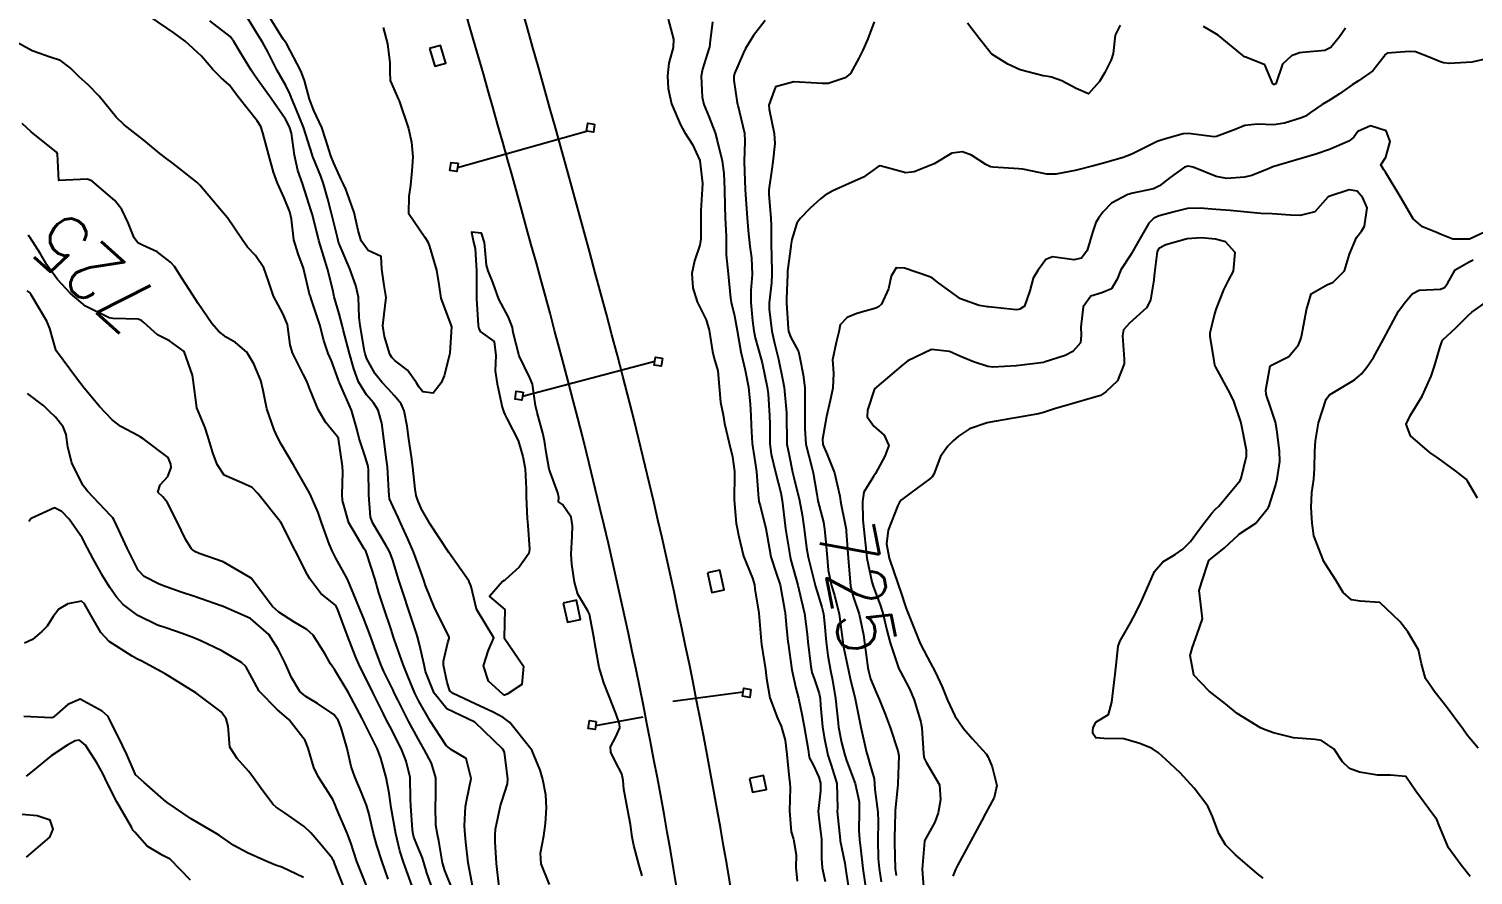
# Model space of a CAD drawing. Header units: metres. Extents: x 318500 to 325275, y 7408834 to 7428799.
# Drawn here: x 320228.5 to 320330.8, y 7412464.8 to 7412524.8 of the extents above; entities that cross this region are included whole.
import ezdxf
from ezdxf.enums import TextEntityAlignment as Align

# ---------------------------------------------------------------- set-up
doc = ezdxf.new("R2010")
doc.units = ezdxf.units.M
doc.header["$MEASUREMENT"] = 0
for name, color, linetype in [('Armário', 45, 'Continuous'), ('Cotas', 45, 'Continuous'), ('Curvas de Nivel 1m', 11, 'Continuous'), ('Curvas de Nivel 5m', 15, 'Continuous'), ('Linha Férrea', 20, 'Continuous'), ('Pórticos', 45, 'Continuous')]:
    doc.layers.add(name, color=color, linetype=linetype)
doc.styles.add('Style-STANDARD', font='STANDARD.shx')

msp = doc.modelspace()

# ---------------------------------------------------------------- linework, layer by layer
at = {"layer": 'Armário'}
for points in [[(320256.89, 7412523.42), (320257.25, 7412522.17), (320258.03, 7412522.4), (320257.67, 7412523.64)], [(320276.59, 7412486.27), (320276.88, 7412484.87), (320277.75, 7412485.06), (320277.46, 7412486.46)], [(320266.36, 7412484.11), (320266.65, 7412482.76), (320267.59, 7412482.96), (320267.3, 7412484.31)], [(320279.56, 7412471.69), (320279.77, 7412470.7), (320280.75, 7412470.91), (320280.54, 7412471.9)]]:
    msp.add_lwpolyline(points, close=True, dxfattribs=at)
at = {"layer": 'Curvas de Nivel 1m', "flags": 128}
for points, elevation in [([(320261.83, 7412463.77), (320261.62, 7412465.66), (320261.53, 7412467.2), (320261.53, 7412467.66), (320261.56, 7412468.09), (320261.88, 7412469.65), (320261.91, 7412469.77), (320262.03, 7412470.12), (320262.4, 7412471.29), (320262.43, 7412471.65), (320262.2, 7412473.52), (320262.15, 7412473.65), (320262.07, 7412473.76), (320260.1, 7412475.68), (320258.11, 7412476.61), (320257.2, 7412477.72), (320256.6, 7412479.27), (320256.49, 7412479.73), (320256.17, 7412481.17), (320256.02, 7412481.73), (320255.95, 7412481.97), (320255.36, 7412483.74), (320255.08, 7412484.61), (320254.71, 7412485.75), (320254.25, 7412487.22), (320254.04, 7412487.76), (320253.76, 7412488.27), (320252.86, 7412489.78), (320252.71, 7412490.2), (320252.57, 7412491.79), (320252.56, 7412493.56), (320252.54, 7412493.79), (320252.35, 7412494.44), (320251.9, 7412495.79), (320251.72, 7412496.46), (320251.34, 7412497.8), (320250.49, 7412499.74), (320250.46, 7412499.81), (320250.42, 7412499.91), (320249.93, 7412501.3), (320249.71, 7412501.82), (320249.38, 7412502.74), (320249.1, 7412503.83), (320248.5, 7412505.69), (320248.44, 7412505.84), (320248.41, 7412505.93), (320247.94, 7412507.85), (320247.57, 7412508.88), (320247.27, 7412509.86), (320247.1, 7412511.33), (320246.99, 7412511.86), (320246.59, 7412512.84), (320246.1, 7412513.88), (320245.83, 7412514.67), (320245.5, 7412515.88), (320245.08, 7412517.46), (320244.93, 7412517.89), (320244.67, 7412518.31), (320243.38, 7412519.91), (320243.09, 7412520.31), (320242.7, 7412520.82), (320242.11, 7412521.34), (320241.52, 7412521.94), (320240.72, 7412522.89), (320239.57, 7412523.96), (320238.75, 7412524.55), (320237.12, 7412525.64)], 728), ([(320253.6, 7412524.93), (320253.9, 7412523.77), (320254.08, 7412522.41), (320254.06, 7412521.77), (320254.09, 7412521.16), (320254.69, 7412519.81), (320254.71, 7412519.78), (320254.71, 7412519.76), (320254.72, 7412519.73), (320255.38, 7412517.75), (320255.61, 7412516.78), (320255.7, 7412515.74), (320255.63, 7412514.75), (320255.53, 7412513.75), (320255.41, 7412512.93), (320255.39, 7412511.75), (320256.55, 7412510.06), (320256.75, 7412509.73), (320256.88, 7412509.39), (320257.38, 7412507.72), (320257.53, 7412506.7), (320257.68, 7412505.72), (320258.42, 7412503.76), (320258.43, 7412503.71), (320258.32, 7412501.85), (320258.3, 7412501.71), (320257.91, 7412500.23), (320257.71, 7412499.72), (320257.14, 7412498.99), (320256.41, 7412499.08), (320256.12, 7412499.44), (320255.95, 7412499.74), (320255.32, 7412500.63), (320254.44, 7412501.28), (320254.2, 7412501.52), (320254.07, 7412501.77), (320253.7, 7412503.01), (320253.58, 7412503.77), (320253.66, 7412504.59), (320253.81, 7412505.77), (320253.66, 7412506.63), (320253.51, 7412507.78), (320253.46, 7412508.69), (320252.54, 7412509.11), (320252.04, 7412509.8), (320251.83, 7412510.53), (320251.54, 7412511.8), (320250.96, 7412513.45), (320250.79, 7412513.81), (320250.61, 7412514.15), (320250.1, 7412515.29), (320249.89, 7412515.82), (320249.53, 7412516.95), (320249.24, 7412517.83), (320248.68, 7412519.04), (320248.38, 7412519.84), (320248.02, 7412521.17), (320247.75, 7412521.85), (320246.74, 7412523.78), (320246.68, 7412523.87), (320246.51, 7412524.1), (320245.41, 7412525.88)], 731), ([(320265.39, 7412464.16), (320264.8, 7412465.62), (320264.74, 7412466.38), (320264.99, 7412467.61), (320265.11, 7412468.5), (320265.16, 7412469.61), (320265.12, 7412470.53), (320264.92, 7412471.62), (320264.72, 7412472.28), (320264.16, 7412473.63), (320264.07, 7412473.78), (320262.58, 7412475.65), (320262.11, 7412476.01), (320261.4, 7412476.37), (320260.12, 7412476.98), (320258.56, 7412477.7), (320258.32, 7412477.89), (320258.14, 7412478.48), (320257.88, 7412479.71), (320257.87, 7412480), (320258.17, 7412481.32), (320258.28, 7412481.61), (320258.28, 7412481.71), (320258.18, 7412481.9), (320257.25, 7412483.72), (320256.6, 7412485.35), (320256.47, 7412485.73), (320256.24, 7412486.39), (320255.75, 7412487.74), (320255.35, 7412488.67), (320254.85, 7412489.75), (320254.68, 7412490.14), (320254.3, 7412490.93), (320254.05, 7412491.51), (320254.01, 7412491.76), (320254, 7412492.08), (320253.9, 7412493.77), (320253.84, 7412494.27), (320253.65, 7412495.77), (320253.49, 7412496.88), (320253.25, 7412497.78), (320252.91, 7412498.3), (320252.41, 7412498.88), (320251.85, 7412499.8), (320251.52, 7412500.71), (320251.22, 7412501.8), (320250.76, 7412503.51), (320250.69, 7412503.81), (320250.48, 7412504.61), (320250.13, 7412505.82), (320250.02, 7412506.31), (320249.65, 7412507.82), (320249.38, 7412508.67), (320249.04, 7412509.83), (320248.58, 7412511.63), (320248.52, 7412511.84), (320248.49, 7412511.93), (320247.87, 7412513.85), (320247.55, 7412514.78), (320247.31, 7412515.86), (320247.09, 7412517.43), (320246.96, 7412517.87), (320246.67, 7412518.43), (320245.65, 7412519.88), (320244.7, 7412521.24), (320244.44, 7412521.62), (320244.25, 7412521.9), (320243.46, 7412523.18), (320243.01, 7412523.92), (320242.75, 7412524.27), (320241.31, 7412525.39)], 729), ([(320276.93, 7412525.31), (320276.74, 7412523.79), (320276.72, 7412523.49), (320276.71, 7412523.47), (320276.22, 7412521.97), (320276.14, 7412521.48), (320276.2, 7412519.97), (320276.31, 7412519.47), (320276.68, 7412518.61), (320277.13, 7412517.46), (320277.3, 7412516.81), (320277.62, 7412515.46), (320277.74, 7412514.57), (320277.79, 7412513.45), (320277.82, 7412512.22), (320277.84, 7412511.45), (320277.91, 7412510.1), (320277.9, 7412509.45), (320277.9, 7412508.81), (320278.04, 7412507.45), (320278.21, 7412505.74), (320278.26, 7412505.44), (320278.49, 7412504.48), (320278.69, 7412503.44), (320278.94, 7412501.92), (320279.05, 7412501.43), (320279.25, 7412500.62), (320279.48, 7412499.42), (320279.61, 7412498.21), (320279.65, 7412497.42), (320279.67, 7412496.71), (320279.74, 7412495.42), (320280.01, 7412493.75), (320280.06, 7412493.41), (320280.2, 7412491.52), (320280.21, 7412491.41), (320280.22, 7412491.32), (320280.31, 7412491.03), (320280.72, 7412489.41), (320280.8, 7412488.88), (320281.07, 7412487.4), (320281.48, 7412486.16), (320281.72, 7412485.4), (320282.07, 7412483.54), (320282.08, 7412483.39), (320282.19, 7412482.32), (320282.28, 7412481.39), (320282.29, 7412481.27), (320282.55, 7412479.38), (320282.85, 7412478.09), (320283.04, 7412477.38), (320283.26, 7412476.23), (320283.42, 7412475.37), (320283.71, 7412473.73), (320283.76, 7412473.36), (320283.82, 7412473.11), (320284.06, 7412472.64), (320284.47, 7412471.77), (320284.59, 7412471.35), (320284.6, 7412470.8), (320284.43, 7412469.35), (320284.46, 7412468.9), (320284.66, 7412467.35), (320284.65, 7412466.02), (320284.7, 7412465.35), (320284.93, 7412464.37)], 729), ([(320280.66, 7412525.41), (320279.83, 7412524.35), (320279.28, 7412523.43), (320279.1, 7412523.07), (320278.72, 7412522.21), (320278.5, 7412521.66), (320278.45, 7412521.44), (320278.45, 7412521.19), (320278.69, 7412519.59), (320278.71, 7412519.46), (320278.71, 7412519.44), (320278.72, 7412519.41), (320279.2, 7412517.43), (320279.23, 7412516.85), (320279.18, 7412515.43), (320279.23, 7412514.04), (320279.26, 7412513.43), (320279.3, 7412512.72), (320279.39, 7412511.43), (320279.46, 7412510.53), (320279.59, 7412509.42), (320279.7, 7412508.59), (320279.75, 7412507.42), (320279.66, 7412506.27), (320279.65, 7412505.42), (320279.77, 7412504.13), (320279.87, 7412503.42), (320279.97, 7412502.93), (320280.38, 7412501.41), (320280.45, 7412501.14), (320280.81, 7412499.41), (320280.88, 7412498.94), (320280.98, 7412497.4), (320280.99, 7412496.8), (320281, 7412495.4), (320281.09, 7412494.67), (320281.39, 7412493.4), (320281.78, 7412491.94), (320281.88, 7412491.39), (320282.08, 7412489.6), (320282.12, 7412489.39), (320282.28, 7412488.39), (320282.43, 7412487.39), (320282.49, 7412487.15), (320282.99, 7412485.38), (320283.23, 7412484.38), (320283.45, 7412483.37), (320283.65, 7412481.91), (320283.7, 7412481.37), (320283.9, 7412479.61), (320283.94, 7412479.36), (320283.98, 7412479.2), (320284.14, 7412478.77), (320284.49, 7412477.71), (320284.56, 7412477.35), (320284.6, 7412476.87), (320284.73, 7412475.35), (320284.84, 7412474.6), (320285.1, 7412473.34), (320285.35, 7412472.62), (320285.74, 7412471.33), (320285.79, 7412469.57), (320285.78, 7412469.33), (320285.98, 7412467.34), (320285.99, 7412467.27), (320286.32, 7412465.67), (320286.37, 7412465.33), (320286.43, 7412464.85), (320286.66, 7412463.32)], 728), ([(320288.39, 7412525.31), (320287.95, 7412524.12), (320287.59, 7412523.32), (320287.31, 7412522.75), (320286.72, 7412521.65), (320286.34, 7412521.34), (320285.13, 7412520.94), (320284.71, 7412520.94), (320284.32, 7412520.97), (320282.71, 7412521.07), (320281.39, 7412520.72), (320280.92, 7412519.41), (320280.95, 7412519.14), (320281.31, 7412517.4), (320281.36, 7412516.69), (320281.21, 7412515.4), (320281.15, 7412514.88), (320280.92, 7412513.41), (320280.92, 7412513.09), (320281.06, 7412511.41), (320281.09, 7412510.89), (320281.1, 7412509.4), (320281.11, 7412508.84), (320281.14, 7412507.4), (320281.12, 7412506.81), (320280.96, 7412505.41), (320280.96, 7412504.94), (320281.14, 7412503.4), (320281.33, 7412502.53), (320281.62, 7412501.4), (320281.93, 7412499.89), (320282.01, 7412499.39), (320282.18, 7412497.6), (320282.19, 7412497.39), (320282.2, 7412495.56), (320282.21, 7412495.39), (320282.36, 7412494.59), (320282.61, 7412493.39), (320282.7, 7412493.02), (320283.11, 7412491.38), (320283.3, 7412490.37), (320283.44, 7412489.37), (320283.6, 7412488.04), (320283.71, 7412487.37), (320284.2, 7412485.39), (320284.21, 7412485.36), (320284.21, 7412485.34), (320284.23, 7412485.28), (320284.68, 7412483.82), (320284.8, 7412483.35), (320284.88, 7412482.67), (320284.99, 7412481.35), (320285.11, 7412480.41), (320285.29, 7412479.34), (320285.44, 7412478.64), (320285.66, 7412477.34), (320285.83, 7412475.61), (320285.86, 7412475.33), (320286.08, 7412474.23), (320286.31, 7412473.33), (320286.44, 7412472.95), (320287.04, 7412471.32), (320287.32, 7412470.03), (320287.33, 7412469.32), (320287.3, 7412468.02), (320287.35, 7412467.32), (320287.43, 7412466.76), (320287.58, 7412465.31), (320287.88, 7412463.37)], 727), ([(320305.83, 7412525.08), (320305.47, 7412524.38), (320305.32, 7412523.08), (320305.19, 7412522.63), (320304.73, 7412521.72), (320304.37, 7412521.1), (320303.59, 7412520.22), (320302.71, 7412520.6), (320301.68, 7412521.14), (320300.97, 7412521.4), (320300.72, 7412521.45), (320300.37, 7412521.5), (320298.73, 7412521.91), (320297.87, 7412522.32), (320296.74, 7412523.03), (320296.65, 7412523.11), (320296.58, 7412523.2), (320295.86, 7412524.11), (320295.01, 7412525.23)], 727), ([(320321.79, 7412524.86), (320321.37, 7412524.26), (320320.75, 7412523.51), (320320.34, 7412523.29), (320318.74, 7412523.15), (320318.54, 7412523.12), (320317.96, 7412522.92), (320317.32, 7412522.33), (320316.86, 7412520.93), (320316.77, 7412520.88), (320316.72, 7412520.88), (320316.65, 7412520.93), (320316.07, 7412522.28), (320314.74, 7412522.82), (320314.63, 7412522.85), (320314.5, 7412522.96), (320312.76, 7412524.38), (320311.72, 7412525)], 727), ([(320259.94, 7412463.95), (320259.61, 7412465.69), (320259.45, 7412467.16), (320259.41, 7412467.69), (320259.37, 7412468.32), (320259.43, 7412469.69), (320259.52, 7412470.2), (320259.83, 7412471.68), (320259.47, 7412473.1), (320258.45, 7412473.7), (320258.07, 7412474.01), (320256.95, 7412475.72), (320256.12, 7412477.15), (320255.84, 7412477.73), (320255.34, 7412478.94), (320255.01, 7412479.75), (320254.38, 7412481.55), (320254.31, 7412481.76), (320254.19, 7412482.16), (320253.64, 7412483.77), (320253.3, 7412484.85), (320253.02, 7412485.78), (320252.44, 7412487.61), (320252.36, 7412487.79), (320252.26, 7412487.96), (320251.17, 7412489.8), (320250.72, 7412491.39), (320250.7, 7412491.81), (320250.74, 7412493.4), (320250.72, 7412493.81), (320250.43, 7412495.75), (320250.42, 7412495.81), (320250.37, 7412495.9), (320249.51, 7412496.95), (320248.98, 7412497.83), (320248.41, 7412499.27), (320248.18, 7412499.84), (320247.93, 7412500.35), (320247.16, 7412501.86), (320247.01, 7412502.42), (320246.81, 7412503.86), (320246.48, 7412504.65), (320245.82, 7412505.88), (320245.46, 7412506.93), (320245.15, 7412507.88), (320244.54, 7412508.76), (320243.99, 7412509.35), (320243.61, 7412509.9), (320242.57, 7412511.42), (320242.15, 7412511.93), (320240.61, 7412513.73), (320240.38, 7412513.95), (320238.62, 7412515.36), (320238.27, 7412515.62), (320237.78, 7412515.98), (320236.64, 7412516.93), (320235.25, 7412518.02), (320234.67, 7412518.56), (320233.46, 7412520.04), (320232.7, 7412520.85), (320232.06, 7412521.42), (320231.42, 7412522.07), (320230.72, 7412522.57), (320230, 7412522.81), (320228.73, 7412523.27), (320227.13, 7412524.13)], 727), ([(320331.9, 7412522.73), (320330.74, 7412522.45), (320329.13, 7412522.37), (320328.74, 7412522.42), (320328.46, 7412522.5), (320327.84, 7412522.78), (320326.75, 7412523.2), (320326.34, 7412523.21), (320324.74, 7412523.09), (320324.59, 7412522.98), (320324.5, 7412522.83), (320323.73, 7412521.84), (320322.72, 7412521.14), (320322.27, 7412520.86), (320321.36, 7412520.22), (320320.7, 7412519.78), (320320.14, 7412519.45), (320319.31, 7412518.9), (320318.95, 7412518.64), (320318.68, 7412518.51), (320317.46, 7412518.14), (320316.68, 7412518.03), (320315.56, 7412518.06), (320314.67, 7412517.96), (320313.97, 7412517.68), (320312.66, 7412517.19), (320312.48, 7412517.18), (320310.67, 7412517.4), (320310.29, 7412517.39), (320309.04, 7412517.03), (320308.66, 7412516.92), (320308.45, 7412516.84), (320306.65, 7412515.94), (320306.03, 7412515.7), (320304.64, 7412515.3), (320303.83, 7412515.1), (320302.91, 7412514.85), (320302.63, 7412514.77), (320301.26, 7412514.51), (320300.63, 7412514.53), (320298.93, 7412514.87), (320298.64, 7412514.91), (320296.83, 7412515.01), (320296.64, 7412515.04), (320296.31, 7412515.2), (320295.28, 7412515.86), (320294.65, 7412516.11), (320293.89, 7412516), (320292.64, 7412515.25), (320291.22, 7412514.68), (320290.63, 7412514.61), (320288.82, 7412515.12), (320288.64, 7412515.05), (320287.63, 7412514.32), (320286.62, 7412513.86), (320285.47, 7412513.35), (320284.93, 7412513.03), (320284.6, 7412512.78), (320283.86, 7412512.1), (320283.14, 7412511.38), (320282.92, 7412511.04), (320282.56, 7412509.89), (320282.48, 7412509.46), (320282.48, 7412509.39), (320282.26, 7412507.66), (320282.25, 7412507.39), (320282.19, 7412505.71), (320282.18, 7412505.39), (320282.3, 7412503.57), (320282.33, 7412503.39), (320282.47, 7412503), (320283.02, 7412501.94), (320283.15, 7412501.38), (320283.35, 7412500.29), (320283.47, 7412499.37), (320283.47, 7412498.31), (320283.48, 7412497.37), (320283.47, 7412496.46), (320283.54, 7412495.37), (320283.98, 7412493.73), (320284.08, 7412493.36), (320284.32, 7412491.83), (320284.41, 7412491.36), (320284.79, 7412489.85), (320284.88, 7412489.35), (320284.95, 7412488.68), (320285.05, 7412487.35), (320285.14, 7412486.45), (320285.37, 7412485.34), (320285.57, 7412484.68), (320285.91, 7412483.33), (320286.16, 7412481.35), (320286.16, 7412481.33), (320286.18, 7412481.22), (320286.57, 7412479.33), (320286.7, 7412478.77), (320287.04, 7412477.32), (320287.28, 7412476.15), (320287.45, 7412475.32), (320287.85, 7412473.53), (320287.91, 7412473.31), (320288.06, 7412472.78), (320288.4, 7412471.65), (320288.42, 7412471.3), (320288.44, 7412470.91), (320288.64, 7412469.3), (320288.67, 7412468.64), (320288.65, 7412467.3), (320288.68, 7412466), (320288.74, 7412465.3), (320288.89, 7412464.36)], 726), ([(320258.55, 7412463.7), (320257.96, 7412465.15), (320257.81, 7412465.71), (320257.53, 7412467.26), (320257.44, 7412467.72), (320257.33, 7412468.38), (320257.3, 7412469.72), (320257.34, 7412470.4), (320257.34, 7412471.72), (320257.01, 7412472.77), (320256.51, 7412473.73), (320256.08, 7412474.49), (320255.39, 7412475.74), (320254.63, 7412477.25), (320254.38, 7412477.76), (320254.3, 7412477.93), (320254.14, 7412478.28), (320253.65, 7412479.27), (320253.43, 7412479.77), (320252.99, 7412480.96), (320252.69, 7412481.78), (320252.2, 7412483.06), (320251.89, 7412483.79), (320251.68, 7412484.33), (320251.08, 7412485.8), (320250.25, 7412487.3), (320249.98, 7412487.81), (320249.76, 7412488.32), (320249.23, 7412489.83), (320248.99, 7412490.53), (320248.43, 7412491.84), (320248.31, 7412492.06), (320247.27, 7412493.86), (320246.36, 7412495.38), (320246.1, 7412495.87), (320245.86, 7412496.39), (320245.36, 7412497.88), (320245.1, 7412499.19), (320244.92, 7412499.89), (320244.44, 7412501.08), (320243.93, 7412501.9), (320243.14, 7412502.59), (320242.46, 7412502.97), (320241.92, 7412503.39), (320241.46, 7412503.94), (320240.49, 7412505.35), (320240.1, 7412505.95), (320239.32, 7412507.16), (320238.81, 7412507.97), (320238.53, 7412508.29), (320237.57, 7412509.01), (320236.54, 7412509.49), (320236.2, 7412509.66), (320235.95, 7412510.01), (320235.52, 7412511.06), (320235.08, 7412512.02), (320234.59, 7412512.66), (320232.95, 7412514.05), (320232.61, 7412514.16), (320230.61, 7412514.08), (320230.52, 7412515.97), (320230.44, 7412516.08), (320228.65, 7412517.52), (320228.02, 7412518.12)], 726), ([(320330.63, 7412464.74), (320329.98, 7412465.53), (320329.1, 7412466.76), (320328.43, 7412468.35), (320328.27, 7412468.77), (320328.02, 7412469.07), (320326.78, 7412470.79), (320326.07, 7412471.82), (320324.98, 7412471.91), (320324.07, 7412471.92), (320322.78, 7412472.13), (320322.07, 7412472.38), (320321.57, 7412472.86), (320321, 7412473.77), (320320.1, 7412474.38), (320319.65, 7412474.44), (320318.1, 7412474.56), (320316.68, 7412474.92), (320316.1, 7412475.12), (320315.78, 7412475.26), (320314.12, 7412476.29), (320313.3, 7412476.97), (320312.14, 7412477.87), (320311.04, 7412479), (320310.79, 7412480.39), (320310.94, 7412481), (320311.29, 7412481.9), (320311.65, 7412483), (320311.6, 7412483.62), (320311.43, 7412485), (320311.62, 7412485.62), (320312.05, 7412486.99), (320312.12, 7412487.13), (320312.26, 7412487.26), (320313.23, 7412488.02), (320314.22, 7412488.96), (320314.26, 7412488.99), (320314.29, 7412489.02), (320315.45, 7412489.79), (320316.32, 7412490.87), (320316.34, 7412490.91), (320316.35, 7412490.93), (320316.83, 7412492.43), (320316.95, 7412492.92), (320317.14, 7412494.15), (320317.12, 7412494.92), (320316.93, 7412496.39), (320316.83, 7412496.93), (320316.41, 7412498.22), (320316.23, 7412498.75), (320316.18, 7412498.93), (320316.16, 7412499.2), (320316.45, 7412500.93), (320317.79, 7412501.59), (320318.47, 7412502.42), (320318.61, 7412502.78), (320318.65, 7412502.91), (320318.7, 7412503.12), (320319.02, 7412504.9), (320319.37, 7412506.04), (320320.53, 7412506.7), (320320.66, 7412506.75), (320320.93, 7412506.87), (320321.72, 7412507.68), (320322.07, 7412508.86), (320322.57, 7412510.03), (320322.93, 7412510.49), (320323.15, 7412510.84), (320323.32, 7412512.13), (320323.03, 7412512.85), (320322.62, 7412513.32), (320322.06, 7412513.41), (320320.61, 7412512.93), (320320.58, 7412512.91), (320320.55, 7412512.88), (320319.63, 7412511.86), (320318.59, 7412511.6), (320317.89, 7412511.61), (320316.59, 7412511.7), (320315.8, 7412511.73), (320314.59, 7412511.85), (320313.62, 7412511.95), (320312.6, 7412512.01), (320311.5, 7412512.1), (320310.6, 7412512.08), (320309.74, 7412511.88), (320308.59, 7412511.56), (320308.22, 7412511.41), (320307.86, 7412511.05), (320306.94, 7412509.44), (320306.73, 7412509.07), (320306.67, 7412508.96), (320306.56, 7412508.78), (320305.88, 7412507.74), (320305.62, 7412507.08), (320305.21, 7412506.39), (320304.52, 7412506.12), (320303.74, 7412505.87), (320303.2, 7412505.11), (320303.04, 7412503.67), (320303.07, 7412503.11), (320303.01, 7412502.57), (320302.46, 7412501.95), (320301.92, 7412501.67), (320300.45, 7412501.19), (320300.42, 7412501.18), (320300.21, 7412501.15), (320298.67, 7412500.95), (320298.45, 7412500.93), (320296.79, 7412500.85), (320296.45, 7412500.88), (320295.44, 7412501.22), (320294.46, 7412501.63), (320293.74, 7412501.96), (320292.46, 7412502.1), (320290.78, 7412501.28), (320290.45, 7412501.02), (320288.42, 7412499.31), (320287.92, 7412497.79), (320287.89, 7412497.31), (320288.38, 7412496.65), (320289.11, 7412496.02), (320289.42, 7412495.29), (320289.14, 7412494.52), (320288.48, 7412493.31), (320288.34, 7412493.1), (320287.66, 7412491.98), (320287.56, 7412491.32), (320287.6, 7412490.01), (320287.66, 7412489.32), (320287.82, 7412487.76), (320287.88, 7412487.31), (320288.23, 7412485.63), (320288.33, 7412485.31), (320288.84, 7412483.92), (320289.03, 7412483.3), (320289.3, 7412482.19), (320289.53, 7412481.29), (320290.15, 7412479.45), (320290.23, 7412479.28), (320290.9, 7412478.03), (320291.22, 7412477.26), (320291.69, 7412475.68), (320291.76, 7412475.26), (320291.88, 7412473.44), (320291.9, 7412473.25), (320291.93, 7412473.11), (320292.07, 7412472.83), (320293.03, 7412471.24), (320293.1, 7412470.17), (320292.92, 7412469.24), (320292.68, 7412468.58), (320291.99, 7412467.31), (320291.97, 7412467.27), (320291.97, 7412467.25), (320291.97, 7412467.23), (320291.8, 7412465.25), (320291.94, 7412463.36)], 724), ([(320315.97, 7412464.62), (320315.54, 7412464.94), (320313.99, 7412466.27), (320313.28, 7412466.97), (320312.81, 7412467.78), (320312.38, 7412468.98), (320312.03, 7412469.71), (320311.07, 7412471), (320310.07, 7412472.09), (320309.07, 7412473.03), (320308.55, 7412473.5), (320308.09, 7412473.81), (320307.21, 7412474.17), (320306.09, 7412474.49), (320304.66, 7412474.52), (320304.09, 7412474.56), (320303.89, 7412474.88), (320303.88, 7412475.09), (320303.92, 7412475.28), (320304.11, 7412475.67), (320304.99, 7412476.21), (320305.24, 7412477.08), (320305.33, 7412477.89), (320305.47, 7412479.08), (320305.53, 7412479.71), (320305.68, 7412481.07), (320305.82, 7412481.44), (320306.19, 7412482.05), (320306.56, 7412482.71), (320306.74, 7412483.06), (320307.24, 7412484.04), (320307.68, 7412485.05), (320308.25, 7412486.35), (320308.85, 7412487.03), (320309.73, 7412487.55), (320310.27, 7412487.93), (320310.8, 7412488.49), (320311.19, 7412489), (320311.65, 7412489.65), (320312.31, 7412490.5), (320312.56, 7412490.74), (320312.81, 7412490.98), (320314.34, 7412492.8), (320314.41, 7412492.96), (320314.78, 7412494.54), (320314.78, 7412494.95), (320314.4, 7412496.87), (320314.37, 7412496.96), (320313.88, 7412498.43), (320313.63, 7412498.97), (320312.61, 7412500.83), (320312.54, 7412500.99), (320312.46, 7412501.45), (320312.21, 7412502.99), (320312.2, 7412503.27), (320312.5, 7412504.54), (320312.65, 7412504.99), (320313.17, 7412506.33), (320313.51, 7412506.98), (320313.86, 7412507.65), (320313.97, 7412508.97), (320313.3, 7412509.72), (320312.57, 7412509.92), (320311.57, 7412510), (320310.57, 7412509.94), (320309.05, 7412509.52), (320308.56, 7412509.26), (320308.44, 7412509.04), (320308.24, 7412507.34), (320308.21, 7412507.04), (320307.97, 7412505.59), (320307.69, 7412505.05), (320306.49, 7412503.97), (320306.07, 7412503.49), (320305.99, 7412503.07), (320306.11, 7412501.41), (320306.1, 7412501.07), (320305.64, 7412499.87), (320304.81, 7412499.09), (320304.58, 7412498.93), (320304.42, 7412498.84), (320304.04, 7412498.72), (320302.41, 7412498.24), (320301.16, 7412497.89), (320300.4, 7412497.63), (320300.03, 7412497.53), (320298.4, 7412497.25), (320297.98, 7412497.18), (320296.64, 7412496.95), (320296.4, 7412496.9), (320295.15, 7412496.46), (320294.38, 7412495.95), (320294, 7412495.61), (320293.62, 7412495.24), (320293.1, 7412494.5), (320292.63, 7412493.25), (320292.51, 7412493.07), (320292.34, 7412492.92), (320290.98, 7412491.92), (320290.32, 7412491.44), (320290.19, 7412491.28), (320290.07, 7412491.04), (320289.38, 7412489.29), (320289.26, 7412488.31), (320289.46, 7412487.29), (320290.09, 7412485.43), (320290.14, 7412485.28), (320290.16, 7412485.22), (320290.23, 7412485.02), (320290.66, 7412483.72), (320290.84, 7412483.27), (320291.27, 7412482.19), (320291.64, 7412481.26), (320292.16, 7412480.25), (320292.72, 7412479.24), (320293.2, 7412478.18), (320293.58, 7412477.24), (320294.11, 7412476.12), (320294.73, 7412475.22), (320295.37, 7412474.49), (320296.08, 7412473.7), (320296.32, 7412473.43), (320296.47, 7412473.19), (320296.76, 7412472.5), (320297.09, 7412471.18), (320296.9, 7412470.33), (320296.29, 7412469.2), (320296.02, 7412468.7), (320295.22, 7412467.21), (320294.32, 7412465.57), (320294.15, 7412465.23), (320294.1, 7412465.1), (320293.96, 7412464.76)], 723), ([(320255.64, 7412464.04), (320255.03, 7412465.74), (320254.77, 7412466.54), (320254.49, 7412467.75), (320254.17, 7412469.61), (320254.15, 7412469.76), (320254.03, 7412470.64), (320253.8, 7412471.76), (320253.43, 7412473.13), (320253.2, 7412473.77), (320252.28, 7412475.61), (320252.17, 7412475.79), (320252.1, 7412475.93), (320251.12, 7412477.8), (320250.15, 7412479.4), (320249.97, 7412479.64), (320249.86, 7412479.81), (320249.48, 7412480.5), (320248.63, 7412481.83), (320248.19, 7412482.25), (320247.26, 7412482.79), (320246.2, 7412483.46), (320245.76, 7412483.87), (320244.23, 7412485.89), (320242.25, 7412487.05), (320240.56, 7412487.64), (320240.26, 7412487.76), (320240.01, 7412487.95), (320239.62, 7412488.61), (320238.96, 7412489.96), (320238.3, 7412491.28), (320237.99, 7412491.65), (320237.63, 7412491.98), (320237.79, 7412492.5), (320238.33, 7412493.1), (320238.57, 7412493.73), (320238.55, 7412493.97), (320238.35, 7412494.44), (320236.63, 7412495.73), (320236.37, 7412495.9), (320236.2, 7412496), (320235, 7412496.64), (320234.38, 7412497.11), (320233.5, 7412498.04), (320232.41, 7412499.34), (320231.87, 7412500.06), (320230.45, 7412501.98), (320230.4, 7412502.08), (320229.97, 7412503.59), (320229.76, 7412504.09), (320228.64, 7412505.96), (320228.55, 7412506.11), (320228.5, 7412506.16), (320228.36, 7412506.25)], 724), ([(320331.15, 7412491.56), (320330.44, 7412492.75), (320330.34, 7412492.89), (320329.6, 7412493.5), (320328.36, 7412494.4), (320327.78, 7412494.78), (320326.39, 7412495.98), (320326.09, 7412496.8), (320326.41, 7412497.44), (320327.23, 7412498.79), (320327.86, 7412500.2), (320328.06, 7412500.78), (320328.15, 7412501.08), (320328.47, 7412502.21), (320328.61, 7412502.64), (320328.7, 7412502.77), (320329.62, 7412503.63), (320330.5, 7412504.53), (320330.75, 7412504.75), (320331.78, 7412505.46)], 726), ([(320253.95, 7412464.54), (320253.52, 7412465.77), (320253.15, 7412466.94), (320252.91, 7412467.78), (320252.57, 7412469.22), (320252.41, 7412469.78), (320252.03, 7412470.73), (320251.58, 7412471.79), (320251.33, 7412472.53), (320251.04, 7412473.8), (320250.63, 7412475.27), (320250.4, 7412475.81), (320250.11, 7412476.21), (320248.95, 7412477), (320248.12, 7412477.49), (320247.68, 7412477.85), (320247.11, 7412478.83), (320246.66, 7412479.86), (320246.16, 7412480.85), (320245.49, 7412481.88), (320244.2, 7412483.03), (320242.25, 7412483.88), (320242.21, 7412483.89), (320242.12, 7412483.92), (320240.69, 7412484.42), (320240.22, 7412484.58), (320239.28, 7412484.9), (320238.22, 7412485.26), (320237.71, 7412485.46), (320236.65, 7412485.99), (320236.24, 7412486.44), (320235.45, 7412488.01), (320234.73, 7412489.58), (320234.52, 7412490.03), (320234.43, 7412490.17), (320234.29, 7412490.3), (320232.64, 7412492.05), (320232.32, 7412492.48), (320231.54, 7412494.06), (320231.26, 7412495.17), (320231.13, 7412496.07), (320230.92, 7412496.62), (320230.38, 7412497.3), (320229.97, 7412497.67), (320229.54, 7412498.09), (320228.4, 7412498.98)], 723), ([(320252.54, 7412463.78), (320251.96, 7412465.2), (320251.74, 7412465.79), (320251.3, 7412467.12), (320251.04, 7412467.8), (320250.32, 7412469.51), (320250.2, 7412469.81), (320250.03, 7412470.2), (320248.98, 7412471.83), (320248.68, 7412472.46), (320248.29, 7412473.84), (320248.08, 7412474.38), (320246.92, 7412475.86), (320246.11, 7412476.54), (320244.82, 7412477.88), (320244.14, 7412479.11), (320243.87, 7412479.62), (320243.55, 7412479.9), (320242.16, 7412480.72), (320240.68, 7412481.43), (320240.18, 7412481.64), (320239.34, 7412481.96), (320238.19, 7412482.36), (320237.61, 7412482.56), (320236.2, 7412483.23), (320235.17, 7412484.02), (320234.71, 7412484.52), (320234.22, 7412485.23), (320233.74, 7412486.03), (320233.04, 7412487.25), (320232.62, 7412488.05), (320232.27, 7412488.73), (320231.34, 7412490.06), (320230.83, 7412490.61), (320230.3, 7412490.86), (320228.65, 7412490.1), (320228.48, 7412489.91)], 722), ([(320250.88, 7412463.8), (320250.17, 7412465.61), (320250.09, 7412465.81), (320250.05, 7412465.89), (320249.97, 7412466.04), (320249.17, 7412467.01), (320248.47, 7412467.83), (320248, 7412468.28), (320246.65, 7412469.23), (320246.02, 7412469.65), (320245.78, 7412469.87), (320244.94, 7412470.97), (320244.29, 7412471.89), (320244.05, 7412472.19), (320243.25, 7412473.09), (320242.73, 7412473.91), (320242.6, 7412475.4), (320242.46, 7412475.91), (320242.11, 7412476.41), (320240.32, 7412477.75), (320240.13, 7412477.88), (320240.01, 7412477.95), (320238.14, 7412479.09), (320237.57, 7412479.41), (320236.49, 7412479.99), (320236.15, 7412480.17), (320235.8, 7412480.36), (320234.17, 7412481.38), (320233.58, 7412482.04), (320232.77, 7412483.47), (320232.44, 7412484.05), (320232.21, 7412484.24), (320231.26, 7412484.06), (320230.6, 7412483.68), (320230.2, 7412483.17), (320229.78, 7412482.49), (320229.4, 7412482.09), (320228.75, 7412481.53), (320228.17, 7412481.28)], 721), ([(320239.95, 7412464.48), (320238.5, 7412465.96), (320237.97, 7412466.23), (320236.88, 7412466.89), (320235.99, 7412467.88), (320235.93, 7412467.94), (320235.89, 7412468), (320235.76, 7412468.24), (320234.72, 7412470.02), (320234.04, 7412471.37), (320233.72, 7412472.03), (320233.31, 7412472.79), (320232.5, 7412474.05), (320232.08, 7412474.4), (320231.77, 7412474.36), (320231.24, 7412474.06), (320230.06, 7412473.29), (320228.62, 7412472.1), (320228.3, 7412471.85)], 719), ([(320228.32, 7412466.1), (320229.98, 7412467.53), (320230.22, 7412468.08), (320230, 7412468.72), (320229.07, 7412469.03), (320228.01, 7412469.12)], 718)]:
    msp.add_lwpolyline(points, dxfattribs=dict(at, elevation=elevation))
at = {"layer": 'Curvas de Nivel 5m', "flags": 128}
for points, elevation in [([(320271.96, 7412464.78), (320271.74, 7412465.52), (320271.37, 7412466.92), (320271.25, 7412467.53), (320271.13, 7412468.41), (320270.91, 7412469.54), (320270.65, 7412470.93), (320270.6, 7412471.54), (320270.51, 7412472), (320270.06, 7412472.85), (320269.73, 7412473.55), (320269.7, 7412473.93), (320270.09, 7412474.63), (320270.37, 7412475.27), (320270.34, 7412475.55), (320270.11, 7412476.25), (320269.58, 7412477.56), (320269.23, 7412478.47), (320268.9, 7412479.56), (320268.61, 7412481.13), (320268.54, 7412481.57), (320268.21, 7412483.32), (320268.11, 7412483.57), (320267.39, 7412484.75), (320267.15, 7412485.59), (320266.97, 7412486.87), (320266.93, 7412487.59), (320267, 7412488.87), (320267.02, 7412489.59), (320266.92, 7412490.21), (320266.31, 7412491.11), (320266.01, 7412491.3), (320266.04, 7412491.6), (320265.98, 7412491.94), (320265.37, 7412493.61), (320265.15, 7412494.82), (320265.04, 7412495.62), (320264.9, 7412496.15), (320264.5, 7412497.63), (320264.4, 7412498.12), (320264.19, 7412499.63), (320263.98, 7412500.08), (320263.23, 7412501.64), (320262.82, 7412503.29), (320262.75, 7412503.65), (320262.48, 7412504.39), (320261.79, 7412505.66), (320261.39, 7412506.79), (320261.03, 7412507.67), (320260.92, 7412508.06), (320260.77, 7412509.68), (320260.56, 7412510.34), (320259.85, 7412510.4), (320259.99, 7412509.69), (320260.11, 7412509.25), (320260.21, 7412507.68), (320260.21, 7412505.98), (320260.22, 7412505.68), (320260.34, 7412503.82), (320260.36, 7412503.68), (320260.38, 7412503.59), (320260.47, 7412503.36), (320261.47, 7412502.67), (320261.59, 7412501.66), (320261.53, 7412500.57), (320261.67, 7412499.66), (320262.04, 7412498.01), (320262.14, 7412497.65), (320262.21, 7412497.48), (320262.39, 7412497.16), (320263.17, 7412495.64), (320263.49, 7412494.51), (320263.65, 7412493.64), (320263.73, 7412492.22), (320263.72, 7412491.64), (320263.81, 7412490.12), (320263.84, 7412489.63), (320263.96, 7412487.93), (320263.91, 7412487.63), (320263.23, 7412486.66), (320262.23, 7412485.77), (320262.16, 7412485.72), (320262.06, 7412485.65), (320261.14, 7412484.58), (320262.21, 7412483.65), (320262.18, 7412481.65), (320263.54, 7412479.64), (320263.43, 7412478.34), (320262.38, 7412477.65), (320262.19, 7412477.59), (320262.13, 7412477.61), (320262.07, 7412477.65), (320261.05, 7412478.57), (320260.7, 7412479.67), (320261.07, 7412480.77), (320261.44, 7412481.66), (320260.21, 7412483.68), (320259.84, 7412485.3), (320259.67, 7412485.69), (320258.26, 7412487.71), (320256.92, 7412489.72), (320256.3, 7412490.82), (320256.02, 7412491.45), (320255.93, 7412491.74), (320255.86, 7412492.2), (320255.7, 7412493.74), (320255.6, 7412494.49), (320255.41, 7412495.74), (320255.29, 7412496.66), (320255.09, 7412497.75), (320254.87, 7412498.23), (320254.41, 7412498.8), (320253.94, 7412499.3), (320253.49, 7412499.77), (320253.02, 7412500.37), (320252.44, 7412501.43), (320252.31, 7412501.79), (320252.27, 7412501.98), (320251.96, 7412503.8), (320251.9, 7412504.37), (320251.84, 7412505.8), (320251.67, 7412506.64), (320251.24, 7412507.8), (320250.55, 7412509.42), (320250.44, 7412509.7), (320250.4, 7412509.81), (320250.35, 7412510.02), (320249.9, 7412511.82), (320249.67, 7412512.75), (320249.37, 7412513.83), (320249.17, 7412514.39), (320248.63, 7412515.71), (320248.59, 7412515.8), (320248.58, 7412515.84), (320248.57, 7412515.91), (320247.94, 7412517.85), (320247.42, 7412519.12), (320247.13, 7412519.86), (320247.01, 7412520.18), (320246.7, 7412520.81), (320246.09, 7412521.88), (320245.43, 7412523.19), (320245.04, 7412523.89), (320244.75, 7412524.34), (320243.79, 7412525.9)], 730), ([(320273.79, 7412525.5), (320274.16, 7412524.09), (320274.14, 7412523.5), (320273.84, 7412522.38), (320273.74, 7412521.5), (320273.79, 7412520.59), (320274.03, 7412519.5), (320274.67, 7412518.01), (320274.96, 7412517.49), (320275.51, 7412516.62), (320276.04, 7412515.48), (320276.23, 7412513.86), (320276.21, 7412513.47), (320276.11, 7412511.95), (320276.1, 7412511.47), (320276.1, 7412509.93), (320276.04, 7412509.48), (320275.65, 7412508.37), (320275.46, 7412507.48), (320275.53, 7412506.46), (320275.85, 7412505.48), (320276.48, 7412504.19), (320276.69, 7412503.47), (320276.93, 7412501.94), (320277.06, 7412501.46), (320277.32, 7412500.57), (320277.4, 7412499.46), (320277.51, 7412498.35), (320277.68, 7412497.45), (320277.78, 7412496.85), (320278.12, 7412495.44), (320278.36, 7412494.49), (320278.49, 7412493.44), (320278.5, 7412493.27), (320278.46, 7412491.44), (320278.62, 7412489.76), (320278.68, 7412489.43), (320278.77, 7412488.94), (320279.13, 7412487.43), (320279.76, 7412485.89), (320279.92, 7412485.41), (320279.94, 7412485.13), (320280.21, 7412483.41), (320280.38, 7412481.41), (320280.4, 7412481.18), (320280.69, 7412479.4), (320280.77, 7412478.78), (320281, 7412477.4), (320281.55, 7412475.95), (320281.81, 7412475.39), (320282.09, 7412474.4), (320282.2, 7412473.39), (320282.37, 7412471.7), (320282.42, 7412471.38), (320282.44, 7412470.99), (320282.38, 7412469.38), (320282.52, 7412467.9), (320282.68, 7412467.38), (320282.86, 7412466.26), (320282.84, 7412465.38), (320282.94, 7412464.39)], 730), ([(320332.3, 7412510.72), (320330.57, 7412509.92), (320329.41, 7412509.92), (320328.57, 7412510.24), (320328.2, 7412510.4), (320327.24, 7412510.79), (320326.59, 7412511.35), (320325.73, 7412512.81), (320324.64, 7412514.66), (320324.52, 7412514.83), (320324.29, 7412515.19), (320324.65, 7412515.72), (320324.95, 7412516.83), (320324.67, 7412517.6), (320323.57, 7412517.95), (320322.67, 7412517.55), (320322.38, 7412517.14), (320322.03, 7412516.86), (320320.65, 7412516.28), (320319.7, 7412515.95), (320318.65, 7412515.63), (320318.09, 7412515.47), (320316.64, 7412515.03), (320316.38, 7412514.93), (320315.16, 7412514.43), (320314.63, 7412514.3), (320313.39, 7412514.22), (320312.63, 7412514.35), (320310.99, 7412515.01), (320310.64, 7412515.08), (320310.38, 7412515.01), (320309.38, 7412514.28), (320308.62, 7412513.69), (320308.18, 7412513.48), (320306.61, 7412513.14), (320306.55, 7412513.13), (320306.37, 7412513.07), (320305.22, 7412512.46), (320304.59, 7412511.82), (320304.28, 7412511.4), (320304.1, 7412511.1), (320303.86, 7412510.39), (320303.49, 7412509.11), (320303.09, 7412508.57), (320302.55, 7412508.46), (320301.03, 7412508.66), (320300.55, 7412508.47), (320299.99, 7412507.7), (320299.66, 7412507.16), (320299.42, 7412506.26), (320299.05, 7412505.16), (320298.72, 7412504.95), (320298.5, 7412504.91), (320298.24, 7412504.92), (320296.5, 7412505.11), (320296.42, 7412505.12), (320295.84, 7412505.21), (320294.51, 7412505.68), (320292.97, 7412506.8), (320292.53, 7412507.15), (320292.33, 7412507.25), (320290.54, 7412507.85), (320289.94, 7412507.89), (320289.6, 7412507.29), (320289.41, 7412506.4), (320288.92, 7412505.3), (320288.69, 7412505.11), (320288.5, 7412505.03), (320287.17, 7412504.64), (320286.49, 7412504.35), (320285.98, 7412503.83), (320285.88, 7412503.34), (320285.71, 7412502.59), (320285.44, 7412501.35), (320285.5, 7412500.41), (320285.47, 7412499.34), (320285.27, 7412498.48), (320285.02, 7412497.35), (320284.74, 7412495.73), (320284.76, 7412495.35), (320285.05, 7412494.66), (320285.59, 7412493.34), (320285.95, 7412491.7), (320286.01, 7412491.33), (320286.06, 7412491.09), (320286.3, 7412489.93), (320286.4, 7412489.33), (320286.41, 7412489.2), (320286.55, 7412487.33), (320286.57, 7412487.01), (320286.71, 7412485.33), (320286.89, 7412484.66), (320287.34, 7412483.32), (320287.64, 7412481.86), (320287.71, 7412481.31), (320287.94, 7412479.52), (320287.98, 7412479.31), (320288.14, 7412478.75), (320288.56, 7412477.73), (320288.74, 7412477.3), (320289.17, 7412476.24), (320289.52, 7412475.29), (320290.08, 7412473.64), (320290.13, 7412473.28), (320290.07, 7412471.3), (320290.08, 7412471.28), (320290.08, 7412471.25), (320290.05, 7412471.02), (320289.89, 7412469.41), (320289.88, 7412469.28), (320289.84, 7412467.44), (320289.84, 7412467.28), (320289.84, 7412467.13), (320289.89, 7412465.28), (320289.96, 7412464.8)], 725), ([(320257.13, 7412463.72), (320256.7, 7412464.99), (320256.48, 7412465.72), (320256.36, 7412466.11), (320255.98, 7412467), (320255.78, 7412467.52), (320255.72, 7412467.73), (320255.68, 7412468.05), (320255.55, 7412469.74), (320255.54, 7412470.22), (320255.51, 7412471.74), (320255.23, 7412472.91), (320254.9, 7412473.75), (320254.09, 7412475.35), (320253.86, 7412475.76), (320253.61, 7412476.26), (320252.86, 7412477.78), (320252.62, 7412478.27), (320252.14, 7412479.23), (320251.86, 7412479.79), (320251.63, 7412480.32), (320251.06, 7412481.8), (320250.39, 7412483.63), (320250.32, 7412483.81), (320250.21, 7412483.96), (320249.19, 7412484.79), (320248.39, 7412485.84), (320248.23, 7412486.12), (320247.35, 7412487.85), (320246.4, 7412489.76), (320246.33, 7412489.87), (320246.31, 7412489.89), (320246.29, 7412489.91), (320244.72, 7412491.89), (320244.32, 7412492.31), (320243.57, 7412492.65), (320242.33, 7412493.18), (320241.83, 7412493.93), (320241.52, 7412494.76), (320241.18, 7412495.94), (320240.98, 7412496.55), (320240.39, 7412497.95), (320240.13, 7412499.95), (320240.09, 7412500.28), (320239.49, 7412501.96), (320238.46, 7412502.7), (320237.61, 7412503.13), (320236.64, 7412504), (320236.47, 7412504.14), (320236.24, 7412504.24), (320234.47, 7412504.28), (320234.17, 7412504.33), (320232.49, 7412505.17), (320231.44, 7412506.07), (320230.51, 7412507.05), (320229.75, 7412508.09), (320229.32, 7412508.88), (320228.55, 7412510.06), (320228.52, 7412510.11), (320228.45, 7412510.22)], 725), ([(320331.2, 7412473.84), (320330.42, 7412474.75), (320330.11, 7412475.2), (320328.95, 7412476.76), (320328.15, 7412477.77), (320327.47, 7412478.78), (320327.19, 7412479.81), (320326.97, 7412480.79), (320326.2, 7412482.08), (320325.64, 7412482.81), (320324.23, 7412484.16), (320322.83, 7412484.24), (320322.23, 7412484.34), (320321.64, 7412484.86), (320321.11, 7412485.73), (320320.37, 7412486.88), (320320.26, 7412487.06), (320319.55, 7412488.89), (320319.43, 7412489.77), (320319.36, 7412490.89), (320319.4, 7412491.96), (320319.54, 7412492.89), (320319.59, 7412493.65), (320319.61, 7412494.89), (320319.66, 7412495.61), (320319.88, 7412496.89), (320320.42, 7412498.56), (320320.65, 7412498.88), (320322.44, 7412499.94), (320322.92, 7412500.37), (320323.31, 7412500.84), (320323.77, 7412501.53), (320324.48, 7412502.83), (320325.54, 7412504.81), (320325.96, 7412505.36), (320326.52, 7412506.03), (320327.02, 7412506.29), (320328.52, 7412506.37), (320328.81, 7412506.48), (320329.03, 7412506.76), (320329.57, 7412507.74), (320330.55, 7412508.31), (320330.85, 7412508.45)], 725), ([(320247.95, 7412464.67), (320246.42, 7412465.4), (320245.97, 7412465.54), (320245.13, 7412465.88), (320243.98, 7412466.42), (320243.01, 7412466.94), (320241.99, 7412467.64), (320241.82, 7412467.75), (320241.52, 7412467.93), (320240, 7412468.82), (320238.29, 7412469.97), (320238.02, 7412470.18), (320236.65, 7412471.39), (320236.05, 7412471.94), (320236.01, 7412472), (320235.42, 7412473.37), (320235.12, 7412474.01), (320234.15, 7412475.97), (320234.13, 7412476.03), (320234.1, 7412476.07), (320233.68, 7412476.46), (320232.12, 7412477.3), (320231.25, 7412476.92), (320230.29, 7412476.08), (320230.18, 7412476), (320230.1, 7412475.98), (320228.14, 7412476.07)], 720)]:
    msp.add_lwpolyline(points, dxfattribs=dict(at, elevation=elevation))
at = {"layer": 'Linha Férrea'}
for points in [[(320008.85, 7411791.35), (320030.52, 7411841.11, -0.005892), (320095.47, 7411981.46, -0.040973), (320184.86, 7412131.82, 0.030174), (320242.25, 7412223.4, 0.087341), (320281.94, 7412354.9, 0.031269), (320283.31, 7412417.5, 0.049266), (320270.59, 7412500.2, 0.016981), (320242.6, 7412592.99, -0.039479), (320216.6, 7412699.69, -0.043029)], [(319999.76, 7411780.13, -0.012111), (320067.92, 7411932.4), (320093.52, 7411986.92, -0.031236), (320158.18, 7412099.32), (320188.3, 7412144.4, 0.023786), (320233.28, 7412216.13, 0.100375), (320277.45, 7412355.71, 0.039979), (320279.28, 7412418.61, 0.052818), (320266.4, 7412501.01, 0.015985), (320243.12, 7412578.11, -0.022066), (320218.66, 7412665.02, -0.057292)]]:
    msp.add_lwpolyline(points, format="xyb", dxfattribs=at)
at = {"layer": 'Pórticos'}
for points in [[(320258.86, 7412515), (320268, 7412517.57)], [(320263.47, 7412498.78), (320272.85, 7412501.27)], [(320279.12, 7412477.79), (320274.13, 7412477.13)], [(320268.66, 7412475.44), (320272.03, 7412476.06)]]:
    msp.add_lwpolyline(points, dxfattribs=at)
for points in [[(320268.58, 7412518.07), (320268.5, 7412517.5), (320268, 7412517.57), (320268.09, 7412518.14)], [(320258.9, 7412515.29), (320258.81, 7412514.72), (320258.32, 7412514.79), (320258.41, 7412515.36)], [(320273.39, 7412501.48), (320273.3, 7412500.91), (320272.8, 7412500.99), (320272.89, 7412501.56)], [(320263.52, 7412499.06), (320263.43, 7412498.49), (320262.94, 7412498.57), (320263.03, 7412499.14)], [(320279.66, 7412478), (320279.57, 7412477.43), (320279.07, 7412477.51), (320279.16, 7412478.08)], [(320268.7, 7412475.72), (320268.61, 7412475.15), (320268.12, 7412475.23), (320268.21, 7412475.8)]]:
    msp.add_lwpolyline(points, close=True, dxfattribs=at)

# ---------------------------------------------------------------- texts
at = {"layer": 'Cotas', "style": 'Style-STANDARD'}
for rotation, p in [(138.2188, (320233.1, 7412507.53, 725)), (281.0133, (320287.19, 7412485.19, 725))]:
    msp.add_text('725', height=4, rotation=rotation, dxfattribs=at).set_placement(p, align=Align.MIDDLE_CENTER)

doc.saveas('drawing.dxf')
